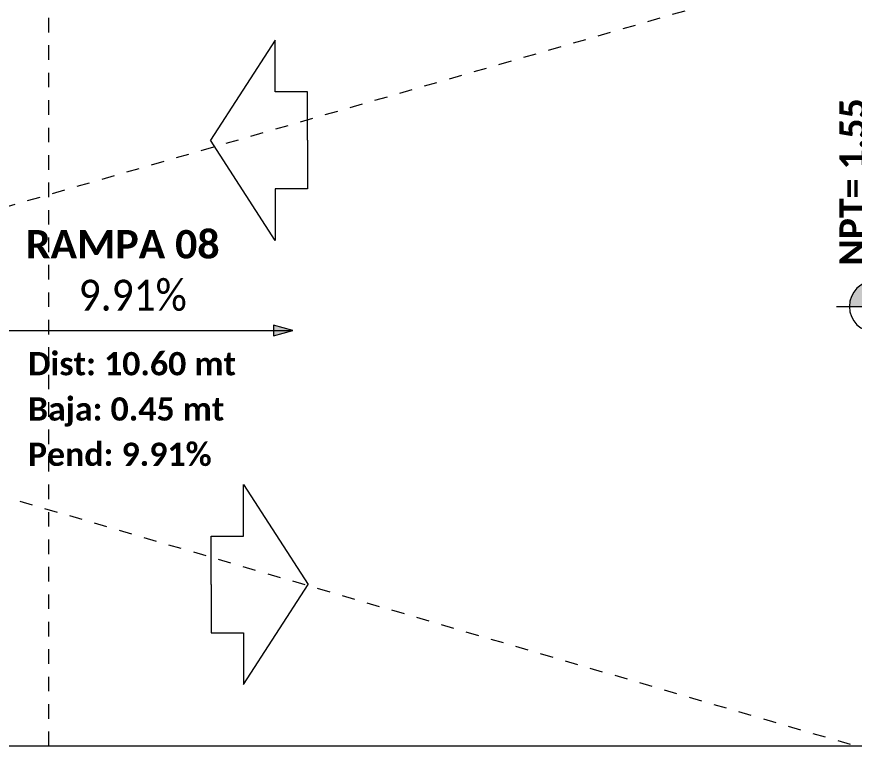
# Model space of a CAD drawing. Header units: metres. Extents: x -144 to 1000, y -717 to 29.
# Drawn here: x 181.62 to 188.11, y -557.26 to -551.62 of the extents above; entities that cross this region are included whole.
import ezdxf

# ---------------------------------------------------------------- set-up
doc = ezdxf.new("R2010")
doc.units = ezdxf.units.M
doc.linetypes.add('Basculante', pattern=[0.11625, 0.075, -0.04125])
doc.linetypes.add('basculante modificado', pattern=[0.18, 0.1125, -0.0675])
doc.layers.get('0').update_dxf_attribs({"color": 1})
for name, color, linetype, lineweight in [('A-DETL', 1, 'Continuous', 9), ('A-DETL-GENF', 1, 'Continuous', 9), ('A-FLOR', 2, 'Continuous', 9), ('G-ANNO-DIMS', 1, 'Continuous', 9), ('G-ANNO-TEXT', 2, 'Continuous', 9)]:
    doc.layers.add(name, color=color, linetype=linetype, lineweight=lineweight)
doc.styles.add('Calibri', font='calibri.ttf', dxfattribs={"width": 0.9, "height": 0.24})
doc.styles.add('Calibri_B', font='calibrib.ttf', dxfattribs={"height": 0.165})
doc.styles.add('Calibri_B_2', font='calibrib.ttf', dxfattribs={"height": 0.135})
doc.styles.add('Calibri_B_3', font='calibrib.ttf', dxfattribs={"height": 0.15})

# ---------------------------------------------------------------- blocks, each defined once
blk = doc.blocks.new('Q')
at = {"layer": 'G-ANNO-DIMS', "extrusion": (0, 0, -1)}
h = blk.add_hatch(color=256, dxfattribs=at)
edge = h.paths.add_edge_path()
edge.add_line((-194.1989, -492.3518), (-194.1989, -492.1518))
edge.add_arc((-194.1989, -492.3518), 0.2, 360, 450, ccw=False)
edge.add_line((-193.9989, -492.3518), (-194.1989, -492.3518))
at = {"layer": 'G-ANNO-DIMS'}
blk.add_hatch(color=256, dxfattribs=at).paths.add_polyline_path([(189.6885, -492.5378), (189.5385, -492.4976), (189.5385, -492.578)])
at = {"layer": 'A-DETL', "color": 7, "linetype": 'basculante modificado'}
for p, q in [((187.7987, -495.7554), (187.7987, -487.7565)), ((193.6985, -495.7554), (187.8985, -495.7554))]:
    blk.add_line(p, q, dxfattribs=at)
at = {"layer": 'A-DETL', "color": 9, "linetype": 'Basculante', "true_color": 0xc0c0c0}
for p, q in [((183.5986, -492.6972), (193.953, -489.7082)), ((194.1989, -495.7992), (183.5986, -492.6972))]:
    blk.add_line(p, q, dxfattribs=at)
at = {"layer": 'A-DETL-GENF'}
for p, q in [((189.5514, -490.2907), (189.0514, -491.0657)), ((189.5514, -490.6907), (189.5514, -490.2907)), ((189.8014, -490.6907), (189.5514, -490.6907)), ((189.8014, -491.0657), (189.8014, -490.6907)), ((189.5514, -491.8407), (189.0514, -491.0657)), ((189.8014, -491.0657), (189.8014, -491.4407)), ((189.8014, -491.4407), (189.5514, -491.4407)), ((189.5514, -491.4407), (189.5514, -491.8407)), ((189.3058, -494.129), (189.3058, -493.729)), ((189.3058, -493.729), (189.8058, -494.504)), ((189.0558, -494.504), (189.0558, -494.129)), ((189.0558, -494.129), (189.3058, -494.129)), ((189.0558, -494.504), (189.0558, -494.879)), ((189.3058, -495.279), (189.8058, -494.504)), ((189.0558, -494.879), (189.3058, -494.879)), ((189.3058, -494.879), (189.3058, -495.279))]:
    blk.add_line(p, q, dxfattribs=at)
at = {"layer": 'A-FLOR'}
blk.add_line((197.5988, -495.7554), (176.1278, -495.7554), dxfattribs=at)
at = {"layer": 'G-ANNO-DIMS', "extrusion": (0, 0, -1)}
blk.add_line((193.8989, -492.3518), (194.4989, -492.3518), dxfattribs=at)
at = {"layer": 'G-ANNO-DIMS'}
for p, q in [((189.6885, -492.5378), (189.5385, -492.4976)), ((189.5385, -492.4976), (189.5385, -492.578)), ((187.2529, -492.5378), (189.6885, -492.5378)), ((189.5385, -492.578), (189.6885, -492.5378))]:
    blk.add_line(p, q, dxfattribs=at)
at = {"layer": 'G-ANNO-DIMS', "extrusion": (0, 0, -1)}
blk.add_circle((-194.1989, -492.3518), 0.2, dxfattribs=at)
at = {"layer": 'G-ANNO-DIMS', "color": 5, "true_color": 0x0000ff, "style": 'Calibri_B'}
blk.add_text('%%UNPT= 1.55', height=0.2, rotation=90, dxfattribs=at).set_placement((194.1217, -492.0352))
at = {"layer": 'G-ANNO-DIMS', "style": 'Calibri', "width": 0.9}
blk.add_text('9.91%%%', height=0.24, dxfattribs=at).set_placement((188.0289, -492.3847))
at = {"layer": 'G-ANNO-TEXT'}
for s, height, style, p in [('RAMPA 08', 0.22, 'Calibri_B_3', (187.6205, -491.9802)), ('Dist: 10.60 mt', 0.18, 'Calibri_B_2', (187.6365, -492.8847)), ('Baja: 0.45 mt', 0.18, 'Calibri_B_2', (187.6365, -493.2353)), ('Pend: 9.91%%%', 0.18, 'Calibri_B_2', (187.6365, -493.5859))]:
    blk.add_text(s, height=height, rotation=360, dxfattribs=dict(at, style=style)).set_placement(p)

msp = doc.modelspace()

# ---------------------------------------------------------------- block references
at = {"color": 3}
msp.add_blockref('Q', (-5.9265, -61.5061), dxfattribs=at)

doc.saveas('drawing.dxf')
